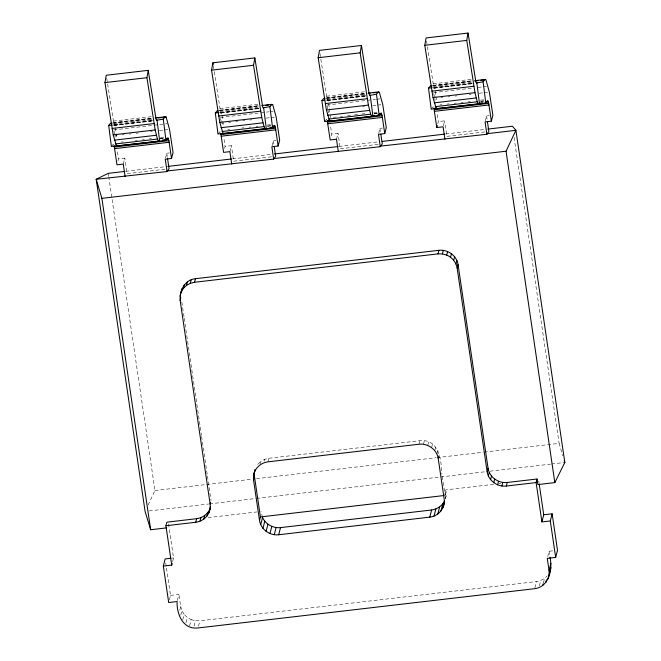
<?xml version="1.0" encoding="UTF-8"?>
<svg xmlns="http://www.w3.org/2000/svg" width="661" height="661" viewBox="0 0 661 661"><rect width="100%" height="100%" fill="white"/><g stroke="black" fill="none" stroke-linecap="round" stroke-linejoin="round"><path stroke-width="0.5" stroke-dasharray="3.31 2.48" d="M493.627 484.323L445.721 489.908L445.093 495.403L441.812 473.127M117.989 160.854L118.493 158.871L117.154 149.766M123.276 164.085L124.789 158.136L118.493 158.871M165.498 158.202L166.762 153.236L169.464 152.922M224.6 148.419L225.104 146.436L223.765 137.331M229.879 151.65L231.4 145.701L225.104 146.436M272.109 145.767L273.373 140.81L276.067 140.496M172.637 561.528L173.546 557.958L168.439 523.281M169.381 599.858L170.521 595.387L166.341 567.039M177.322 600.659L178.916 594.413L170.521 595.387M179.792 610.136L180.701 606.567L178.916 594.413M180.75 615.151L181.891 610.69L180.701 606.567M182.775 619.762L184.146 614.4L181.891 610.69M185.939 622.802L187.303 617.448L184.146 614.4M189.567 625.868L191.161 619.613L187.303 617.448M194.086 626.116L195.449 620.762L199.878 620.811L536.484 581.548L540.748 580.49L544.557 578.4L547.035 576.02M198.507 626.165L199.878 620.811M331.202 135.984L331.706 134.001L330.368 124.904M336.49 139.223L338.002 133.266L331.706 134.001M260.103 464.105L260.781 461.428L264.598 459.337L268.862 458.271L419.958 440.656C438.069 438.863 441.226 458.329 441.664 472.111M264.144 461.122L264.598 459.337M267.953 461.849L268.862 458.271M378.712 133.332L379.976 128.374L382.678 128.06M437.813 123.557L438.317 121.574L436.979 112.469M443.349 125.797L444.613 120.839L438.317 121.574M485.323 120.905L486.587 115.939L489.28 115.625M419.049 444.225L419.958 440.656M423.47 444.275L424.379 440.697M427.758 445.415L428.667 441.845M431.616 447.588L432.525 444.018M434.781 450.628L435.69 447.059M437.26 453.446L437.937 450.769M438.673 456.685L439.127 454.9M445.324 494.511L446.001 491.834L445.721 489.908M445.365 498.774L446.051 496.097L446.001 491.834M534.889 587.803L536.484 581.548M539.384 585.853L540.748 580.49M547.738 556.595L549.101 551.241L553.761 550.696M543.425 582.87L544.557 578.4M445.39 498.559L446.051 496.097M148.089 505.045L154.947 490.503L108.85 177.437M106.735 78.295L113.651 122.574L114.403 125.144L114.997 124.706L115.254 126.705M111.379 146.42L113.337 144.131L113.783 144.718M213.346 65.869L220.262 110.139L221.014 112.709L221.609 112.271L221.865 114.27M217.981 133.985L219.948 131.696L220.386 132.283M319.949 53.434L326.608 96.225L327.616 100.282L328.211 99.836L329.236 107.834M324.592 121.55L326.551 119.269L326.997 119.848M426.56 40.999L433.219 83.798L434.227 87.847L434.822 87.409L435.839 95.399M431.195 109.123L433.162 106.834L433.599 107.413M257.683 464.402L260.781 461.428M113.395 121.095L152.294 116.559M220.006 108.66L258.905 104.124M326.608 96.225L365.516 91.689M433.219 83.798L472.119 79.254M113.651 122.574L151.534 118.154M220.262 110.139L258.137 105.719M326.865 97.704L364.748 93.292M433.476 85.277L471.351 80.857M112.684 122.913L152.096 118.319M219.295 110.486L258.699 105.892M325.898 98.051L365.31 93.457M432.509 85.616L471.913 81.022M112.535 123.252L151.939 118.658M219.138 110.817L258.55 106.223M325.749 98.382L365.153 93.788M432.352 85.955L471.764 81.361M113.923 123.797L151.799 119.377M220.526 111.362L258.401 106.942M327.137 98.927L365.012 94.515M433.74 86.492L471.615 82.08M113.205 124.912L152.055 120.252M219.807 112.486L258.658 107.826M326.418 100.051L365.269 95.391M433.021 87.616L471.871 82.956M114.403 125.144L152.278 120.732M221.014 112.709L258.889 108.297M327.616 100.282L365.5 95.862M434.227 87.847L472.103 83.426M114.593 125.185L152.468 120.765M221.195 112.75L259.079 108.33M327.806 100.315L365.682 95.895M434.409 87.88L472.293 83.468M113.593 125.565L151.989 121.087M220.196 113.13L258.591 108.652M326.807 100.695L365.203 96.217M433.409 88.268L471.805 83.79M113.758 129.911L167.316 123.665M220.369 117.476L268.87 111.825M269.878 111.701L273.918 111.23M326.972 105.049L375.473 99.39M376.481 99.274L380.529 98.803M433.583 92.614L472.987 88.02M478.043 87.426L482.084 86.955M483.092 86.839L487.132 86.368M116.989 135.497L114.973 135.728L115.295 137.719M122.045 134.902L124.061 134.67M129.118 134.084L131.134 133.844M136.191 133.258L138.207 133.018M150.336 131.605L152.352 131.374M159.425 130.548L163.465 130.077M164.482 129.953L168.522 129.482M221.575 123.293L223.6 123.062M228.648 122.475L230.672 122.235M235.721 121.649L237.745 121.409M242.794 120.823L244.818 120.583M249.866 119.996L251.891 119.765M266.036 118.112L270.076 117.641M271.084 117.526L275.125 117.055M362.534 106.859L364.558 106.619M372.639 105.677L376.687 105.206M377.695 105.091L381.736 104.62M440.854 97.729L442.87 97.489M447.927 96.903L449.943 96.663M454.999 96.076L457.024 95.837M469.145 94.424L471.169 94.193M479.25 93.251L483.29 92.78M484.298 92.656L488.339 92.185M121.17 142.098L123.186 141.859M135.315 140.446L137.331 140.215M142.388 139.62L144.404 139.388M149.46 138.802L151.476 138.562M160.573 137.505L164.614 137.034M227.772 129.663L229.797 129.432M241.918 128.019L243.942 127.78M248.99 127.193L251.015 126.953M256.063 126.367L258.087 126.127M267.176 125.069L271.225 124.599M333.367 117.352L336.399 116.997M340.44 116.526L342.464 116.286M347.512 115.7L350.545 115.344M354.585 114.874L357.618 114.527M361.658 114.047L365.707 113.576M373.787 112.634L377.828 112.163M439.978 104.917L441.994 104.686M447.051 104.091L449.067 103.86M454.124 103.265L456.14 103.033M461.196 102.447L463.221 102.207M468.269 101.62L470.293 101.381M480.39 100.208L484.439 99.737M159.822 138.711L164.87 138.124M267.441 126.16L271.481 125.689M374.043 113.725L378.084 113.254M480.654 101.298L483.678 100.943M160.02 138.76L164.06 138.289M267.631 126.21L270.663 125.854M374.242 113.775L377.274 113.428M480.844 101.348L483.877 100.993M125.689 171.323L165.696 166.663M232.375 158.888L271.357 154.335M339.06 146.445L378.042 141.9M445.745 134.001L484.728 129.457M164.953 169.233L127.077 173.645L124.789 158.136M271.564 156.797L233.68 161.218L231.4 145.701M378.166 144.362L340.291 148.783L338.002 133.266M484.777 131.936L446.894 136.348L444.613 120.839M154.947 490.503L252.403 479.142M256.501 478.663L436.02 457.726M437.045 457.61L483.208 452.223M484.232 452.107L559.115 443.374L562.817 455.784M149.188 510.936L208.562 504.013M209.587 503.889L255.65 498.518M256.675 498.402L485.984 471.657M490.074 471.177L550.473 464.138M551.497 464.014L563.783 462.584M208.041 517.629L256.972 511.92M498.725 483.728L500.765 483.488M171.678 558.173L173.546 557.958M191.161 619.613L195.449 620.762M262.516 517.497L261.045 511.449M433.781 93.581L434.591 97.464M327.178 106.016L327.98 109.891M220.567 118.451L221.377 122.326M113.965 130.878L114.766 134.761M434.789 98.431L435.12 100.422M328.187 110.866L328.509 112.849M514.076 137.438L559.115 443.374M486.587 115.939L487.297 120.789M538.781 481.134L539.079 483.166M549.101 551.241L549.993 557.314M379.976 128.374L380.695 133.225M273.373 140.81L274.084 145.651M166.762 153.236L167.332 157.12M181.808 301.953L184.055 317.23M184.204 318.247L186.6 334.54M186.757 335.557L201.448 435.359M201.597 436.376L203.993 452.669M204.15 453.694L207.298 475.077M207.447 476.094L211.041 500.534M165.746 562.99L166.192 566.023M108.255 173.356L108.701 176.421M435.971 96.399L436.475 100.398M329.36 108.834L329.996 113.824M330.12 114.824L330.508 117.823M221.989 115.27L222.625 120.261M222.749 121.26L223.393 126.259M115.386 127.705L116.022 132.696M116.146 133.696L116.782 138.694"/><path stroke-width="0.99" d="M167.481 158.086L169.051 168.753L167.068 171.554L96.192 179.263L145.098 511.407L150.667 529.742L166.663 527.875M274.224 146.626L275.654 156.318L273.671 159.119L167.126 170.992M380.835 134.191L382.265 143.883L380.282 146.684L273.728 158.557M487.438 121.756L488.867 131.456L486.884 134.257L380.339 146.131M171.538 158.458L168.894 140.669L167.902 137.769L165.944 140.058L159.235 141.264L116.46 146.007L113.205 134.852L104.959 82.6L106.264 75.247L148.229 70.347L156.145 119.773L156.566 120.285L163.267 119.079L165.233 116.79L166.085 117.005L169.53 129.366L173.058 152.509L171.538 158.458L165.25 159.194L167.068 171.554M159.235 141.264L158.425 141.107L157.434 139.058L155.17 129.961L146.932 77.709L148.229 70.347M278.149 146.023L275.505 128.234L274.513 125.334L272.547 127.623L265.846 128.829L223.063 133.572L219.807 122.417L211.561 70.165L212.867 62.812L254.84 57.912L262.756 107.346L263.169 107.85L269.878 106.644L271.836 104.355L272.696 104.57L276.141 116.931L279.669 140.074L278.149 146.023L271.853 146.759L273.671 159.119M265.846 128.829L265.036 128.68L264.045 126.623L261.781 117.526L253.535 65.274L254.84 57.912M384.76 133.588L382.108 115.807L381.116 112.899L379.158 115.188L372.449 116.402L329.674 121.137L326.418 109.99L318.172 57.738L319.478 50.376L361.443 45.485L369.359 94.911L369.78 95.424L376.481 94.209L378.447 91.92L379.298 92.143L382.744 104.504L386.272 127.639L384.76 133.588L378.464 134.323L380.282 146.684M372.449 116.402L371.639 116.245L370.647 114.196L368.384 105.091L360.146 52.839L361.443 45.485M491.363 121.161L488.719 103.372L487.727 100.472L485.761 102.761L479.06 103.967L436.277 108.71L433.021 97.555L424.775 45.303L426.081 37.941L468.054 33.05L475.97 82.476L476.383 82.989L483.092 81.774L485.05 79.494L485.909 79.708L489.355 92.069L492.883 115.204L491.363 121.161L485.067 121.897L486.884 134.257M479.06 103.967L478.25 103.81L477.259 101.761L474.995 92.664L466.749 40.412L468.054 33.05M210.636 506.582L210.181 508.367L210.132 504.112L180.147 300.433C179.288 290.782 184.882 279.653 195.458 278.702L438.896 250.312C447.737 249.247 456.734 255.633 458.065 264.557L488.058 468.236C489.388 477.151 498.386 483.546 507.227 482.48L537.029 479.002L537.847 484.587L554.843 482.604L564.808 462.46L515.902 130.316L512.424 126.226L487.81 129.093M180.098 296.169L182.114 288.493M180.147 300.433L180.825 297.747M181.205 292.063L183.378 288.403L184.287 284.825M183.378 288.403L186.476 285.42L187.385 281.85M186.476 285.42L190.285 283.329L191.194 279.76M190.285 283.329L194.549 282.272L195.458 278.702M165.928 525.743L166.845 522.173L196.639 518.695C202.406 517.935 207.612 514.258 209.983 508.904C209.025 516.001 202.687 521.413 195.73 522.273L165.928 525.743L171.728 565.097L163.333 566.08L168.695 602.535L177.09 601.551C176.611 614.16 182.99 629.809 198.052 627.95L534.666 588.695C549.027 586.894 552.77 569.22 549.993 557.314M163.333 566.08L165.151 558.933L170.745 558.281M171.728 565.097L172.182 563.312M195.73 522.273L196.639 518.695M199.994 521.207L200.903 517.637M203.803 519.116L204.712 515.547M206.901 516.142L207.81 512.564M210.132 504.112L210.586 502.327M253.502 475.746C254.46 468.467 260.731 462.7 267.953 461.849L419.049 444.225C427.89 443.159 436.88 449.546 438.218 458.47L444.184 498.972C445.555 507.78 438.524 516.249 429.782 517.133L278.686 534.757C269.837 535.823 260.847 529.428 259.509 520.513L253.543 480.01L253.502 475.746L255.072 469.715M254.601 471.64L255.055 469.855M253.543 480.01L254.452 476.432L254.411 472.177M259.509 520.513L260.417 516.943L254.452 476.432M260.698 524.636L262.516 517.497C265.59 524.297 273.125 528.412 280.504 527.61L431.6 509.995C437.028 509.226 442.168 505.979 444.514 500.931M262.954 528.354L264.772 521.207M266.11 531.394L267.936 524.256M269.969 533.567L271.787 526.42M274.257 534.708L276.075 527.569M278.686 534.757L280.504 527.61M444.919 139.149L443.093 126.788L436.797 127.523L437.309 125.54M194.549 282.272L437.979 253.882L438.896 250.312M437.979 253.882L442.407 253.923L443.316 250.354M537.029 479.002L536.121 482.571L506.318 486.05C497.469 487.116 488.479 480.721 487.14 471.805L457.156 268.126C456.189 262.301 452.091 257.369 446.696 255.072L447.604 251.502M450.554 257.245L451.463 253.667M453.719 260.285L454.628 256.716M455.966 263.995L456.875 260.426M457.156 268.126L458.065 264.557M438.218 458.47L438.673 456.685M429.782 517.133L431.6 509.995M434.046 516.076L435.863 508.937M437.855 513.985L439.672 506.847M440.953 511.003L442.771 503.864M443.126 507.342L444.489 501.98M487.14 471.805L488.058 468.236M488.33 475.928L489.247 472.359M490.586 479.646L491.495 476.069M493.75 482.687L494.659 479.118M497.601 484.86L498.518 481.282M501.889 486L502.798 482.431M506.318 486.05L507.227 482.48M543.73 514.787L552.125 513.804L550.307 520.951L541.913 521.926L543.73 514.787L539.227 484.191M542.739 585.547L543.193 583.762M545.837 582.564L546.523 579.887M549.109 574.797L549.068 570.534L550.886 563.395M548.01 578.896L550.935 567.65M549.068 570.534L547.275 558.38L555.67 557.405L557.496 550.258L552.125 513.804M209.074 512.473L210.429 507.26M554.843 482.604L506.053 151.22L515.902 130.316L486.942 133.696M116.774 145.792L111.379 146.42L108.701 125.441L110.668 123.153L111.519 123.367M117.261 146.164L117.675 145.684M223.872 133.729L224.277 133.249L217.981 133.985L215.312 113.006L217.271 110.718L218.13 110.932M330.475 121.294L330.888 120.814L324.592 121.55L321.915 100.571L323.882 98.291L324.733 98.506M436.599 108.487L431.195 109.123L428.526 88.144L430.485 85.856L431.344 86.07M104.959 82.6L146.932 77.709M211.561 70.165L253.535 65.274M318.172 57.738L360.146 52.839M424.775 45.303L466.749 40.412M155.128 117.964L165.233 116.79M261.731 105.537L271.836 104.355M368.342 93.102L378.447 91.92M474.945 80.667L485.05 79.494M158.004 117.947L161.036 117.592M163.052 117.361L166.085 117.005M265.623 105.396L268.647 105.041M270.671 104.81L272.696 104.57M368.185 93.432L370.201 93.201M373.234 92.846L376.266 92.49M474.788 81.006L477.82 80.65M480.853 80.295L483.885 79.94M108.701 125.441L112.304 125.02M215.312 113.006L218.907 112.585M321.915 100.571L324.617 100.257M428.526 88.144L432.12 87.723M112.089 128.441L154.063 123.549M218.7 116.014L260.674 111.114M325.303 103.579L367.276 98.679M431.914 91.144L473.887 86.252M113.205 134.852L155.17 129.961M219.807 122.417L261.781 117.526M326.418 109.99L368.384 105.091M433.021 97.555L474.995 92.664M114.353 140.149L156.327 135.249M220.956 127.713L262.929 122.822M327.567 115.278L369.54 110.387M434.17 102.852L476.143 97.952M115.46 143.949L157.434 139.058M222.071 131.522L264.045 126.623M328.674 119.087L370.647 114.196M435.285 106.652L477.259 101.761M166.324 138.587L168.34 138.347M272.927 126.152L274.951 125.921M379.538 113.725L381.562 113.485M162.556 140.033L168.613 139.331M270.167 127.482L275.224 126.895M329.285 120.591L327.269 120.823L330.194 139.958L336.49 139.223L338.308 151.584M372.738 115.526L374.754 115.287M377.786 114.931L381.827 114.46M433.872 108.396L436.904 108.04M479.341 103.091L482.373 102.736M485.405 102.381L488.438 102.025M116.46 146.007L158.425 141.107M223.063 133.572L265.036 128.68M329.674 121.137L371.639 116.245M436.277 108.71L478.25 103.81M114.056 145.693L114.336 147.031L168.894 140.669M220.658 133.258L220.939 134.604L275.505 128.234M327.55 122.169L382.108 115.807M488.719 103.372L434.153 109.734L436.797 127.523M114.336 147.031L114.593 148.642L169.158 142.272M220.939 134.604L221.204 136.207L275.769 129.845M327.815 123.772L382.372 117.41M434.417 111.337L488.983 104.975M124.665 171.447L108.255 173.356L96.192 179.263L101.885 198.358L150.667 529.742M167.754 166.423L231.35 159.004M274.439 153.98L338.035 146.56M382.149 141.421L444.721 134.117M101.885 198.358L506.053 151.22M260.417 516.943L444.076 495.527M442.407 253.923L446.696 255.072M564.238 460.552L564.808 462.46M212.867 62.812L213.189 64.844M550.307 520.951L555.67 557.405M536.121 482.571L541.913 521.926M231.705 164.019L229.879 151.65L223.583 152.385L221.204 136.207M125.094 176.446L123.276 164.085L116.98 164.82L114.593 148.642M483.092 81.774L485.761 102.761M476.796 82.509L479.465 103.488M376.481 94.209L379.158 115.188M370.185 94.944L372.862 115.923M269.878 106.644L272.547 127.623M263.582 107.379L266.251 128.358M163.267 119.079L165.944 140.058M156.971 119.806L159.648 140.785"/></g></svg>
